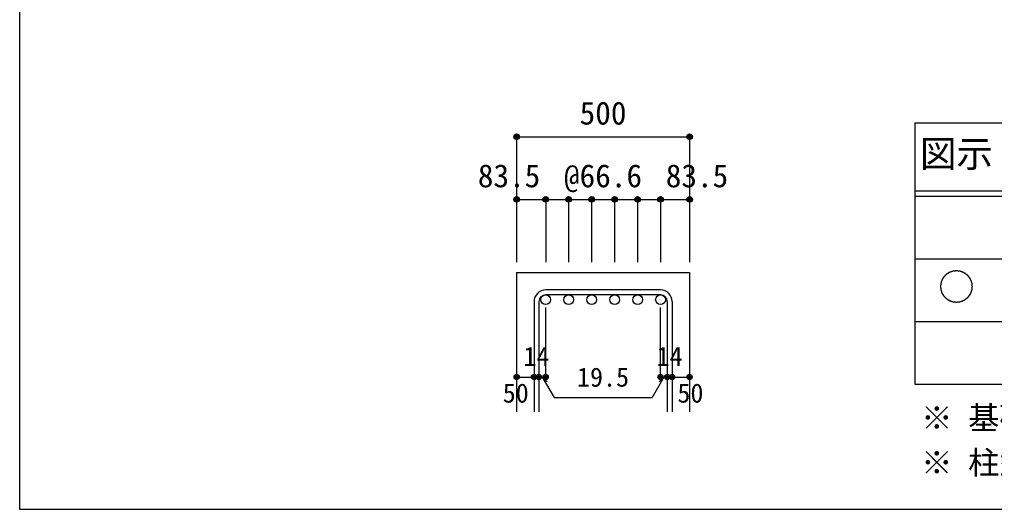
# Model space of a CAD drawing. Units: millimetres at full size, sheet at 1:30; details may follow other scales. Extents: x -5973 to 5954, y -4195 to 4201.
# Drawn here: x -5973 to -3171, y -4195 to -2788 of the extents above; entities that cross this region are included whole.
import ezdxf
from ezdxf.enums import TextEntityAlignment as Align

# ---------------------------------------------------------------- set-up
doc = ezdxf.new("R2010")
doc.units = ezdxf.units.MM
doc.header["$LTSCALE"] = 30
doc.header["$PDMODE"] = 32
doc.header["$PDSIZE"] = 15
for name, color, linetype in [('0-1_躯体線', 2, 'Continuous'), ('0-5_基礎梁筋', 7, 'Continuous'), ('0-6_スタラップ筋', 7, 'Continuous'), ('0-D_寸法', 4, 'Continuous'), ('6-7_文字', 7, 'Continuous'), ('6-E_枠', 7, 'Continuous'), ('F-0_枠', 6, 'Continuous')]:
    doc.layers.add(name, color=color, linetype=linetype)
doc.styles.add('ＭＳ ゴシック', font='')
doc.styles.get('ＭＳ ゴシック').set_extended_font_data('MS Gothic')

msp = doc.modelspace()

# ---------------------------------------------------------------- linework, layer by layer
at = {"layer": '0-1_躯体線'}
for p, q in [((-4544.3, -3514.89), (-4544.3, -3914.89)), ((-4544.3, -3514.89), (-4047.3, -3514.89)), ((-4047.3, -3514.89), (-4047.3, -3914.89))]:
    msp.add_line(p, q, dxfattribs=at)
at = {"layer": '0-5_基礎梁筋', "color": 3}
for centre in [(-4460.8, -3592.89), (-4394.8, -3592.89), (-4328.8, -3592.89), (-4262.8, -3592.89), (-4196.8, -3592.89), (-4130.8, -3592.89)]:
    msp.add_circle(centre, 14, dxfattribs=at)
at = {"layer": '0-6_スタラップ筋'}
for p, q in [((-4130.8, -3564.89), (-4460.8, -3564.89)), ((-4130.8, -3578.89), (-4460.8, -3578.89)), ((-4494.3, -3598.39), (-4494.3, -3914.89)), ((-4480.3, -3598.39), (-4480.3, -3914.89)), ((-4111.3, -3598.39), (-4111.3, -3914.89)), ((-4097.3, -3598.39), (-4097.3, -3914.89))]:
    msp.add_line(p, q, dxfattribs=at)
for centre, radius, start, end in [((-4460.8, -3598.39), 33.5, 90, 180), ((-4460.8, -3598.39), 19.5, 90, 180), ((-4130.8, -3598.39), 33.5, 0, 90), ((-4130.8, -3598.39), 19.5, 0, 90)]:
    msp.add_arc(centre, radius, start, end, dxfattribs=at)
at = {"layer": '0-D_寸法'}
for p, q in [((-4544.3, -3124.89), (-4544.3, -3304.89)), ((-4544.3, -3124.89), (-4047.3, -3124.89)), ((-4047.3, -3124.89), (-4047.3, -3304.89)), ((-4047.3, -3124.89), (-4047.3, -3304.89)), ((-4544.3, -3304.89), (-4544.3, -3484.89)), ((-4460.8, -3304.89), (-4460.8, -3484.89)), ((-4394.8, -3304.89), (-4394.8, -3484.89)), ((-4328.8, -3304.89), (-4328.8, -3484.89)), ((-4262.8, -3304.89), (-4262.8, -3484.89)), ((-4196.8, -3304.89), (-4196.8, -3484.89)), ((-4130.8, -3304.89), (-4130.8, -3484.89)), ((-4460.8, -3814.89), (-4460.8, -3615.56)), ((-4130.8, -3814.89), (-4130.8, -3615.56)), ((-4544.3, -3814.89), (-4494.3, -3814.89)), ((-4494.3, -3814.89), (-4460.8, -3814.89)), ((-4470.55, -3814.89), (-4456.41, -3829.04)), ((-4470.55, -3814.89), (-4436.33, -3874.17)), ((-4121.05, -3814.89), (-4155.27, -3874.17)), ((-4121.05, -3814.89), (-4135.19, -3829.04)), ((-4130.8, -3814.89), (-4047.3, -3814.89)), ((-4111.3, -3814.89), (-4097.3, -3814.89)), ((-4436.33, -3874.17), (-4155.27, -3874.17))]:
    msp.add_line(p, q, dxfattribs=at)
msp.add_lwpolyline([(-4544.3, -3304.89), (-4047.3, -3304.89), (-4047.3, -3484.89)], dxfattribs=at)
for centre, radius in [((-4544.3, -3124.89), 8), ((-4544.3, -3124.89), 7.2), ((-4544.3, -3124.89), 6.4), ((-4544.3, -3124.89), 5.6), ((-4544.3, -3124.89), 4.8), ((-4544.3, -3124.89), 4), ((-4544.3, -3124.89), 3.2), ((-4544.3, -3124.89), 2.4), ((-4544.3, -3124.89), 1.6), ((-4544.3, -3124.89), 0.8), ((-4047.3, -3124.89), 8), ((-4047.3, -3124.89), 7.2), ((-4047.3, -3124.89), 6.4), ((-4047.3, -3124.89), 5.6), ((-4047.3, -3124.89), 4.8), ((-4047.3, -3124.89), 4), ((-4047.3, -3124.89), 3.2), ((-4047.3, -3124.89), 2.4), ((-4047.3, -3124.89), 1.6), ((-4047.3, -3124.89), 0.8), ((-4544.3, -3304.89), 8), ((-4544.3, -3304.89), 7.2), ((-4544.3, -3304.89), 6.4), ((-4544.3, -3304.89), 5.6), ((-4544.3, -3304.89), 4.8), ((-4544.3, -3304.89), 4), ((-4544.3, -3304.89), 3.2), ((-4544.3, -3304.89), 2.4), ((-4544.3, -3304.89), 1.6), ((-4544.3, -3304.89), 0.8), ((-4460.8, -3304.89), 8), ((-4460.8, -3304.89), 7.2), ((-4460.8, -3304.89), 6.4), ((-4460.8, -3304.89), 5.6), ((-4460.8, -3304.89), 4.8), ((-4460.8, -3304.89), 4), ((-4460.8, -3304.89), 3.2), ((-4460.8, -3304.89), 2.4), ((-4460.8, -3304.89), 1.6), ((-4460.8, -3304.89), 0.8), ((-4394.8, -3304.89), 8), ((-4394.8, -3304.89), 7.2), ((-4394.8, -3304.89), 6.4), ((-4394.8, -3304.89), 5.6), ((-4394.8, -3304.89), 4.8), ((-4394.8, -3304.89), 4), ((-4394.8, -3304.89), 3.2), ((-4394.8, -3304.89), 2.4), ((-4394.8, -3304.89), 1.6), ((-4394.8, -3304.89), 0.8), ((-4328.8, -3304.89), 8), ((-4328.8, -3304.89), 7.2), ((-4328.8, -3304.89), 6.4), ((-4328.8, -3304.89), 5.6), ((-4328.8, -3304.89), 4.8), ((-4328.8, -3304.89), 4), ((-4328.8, -3304.89), 3.2), ((-4328.8, -3304.89), 2.4), ((-4328.8, -3304.89), 1.6), ((-4328.8, -3304.89), 0.8), ((-4262.8, -3304.89), 8), ((-4262.8, -3304.89), 7.2), ((-4262.8, -3304.89), 6.4), ((-4262.8, -3304.89), 5.6), ((-4262.8, -3304.89), 4.8), ((-4262.8, -3304.89), 4), ((-4262.8, -3304.89), 3.2), ((-4262.8, -3304.89), 2.4), ((-4262.8, -3304.89), 1.6), ((-4262.8, -3304.89), 0.8), ((-4196.8, -3304.89), 8), ((-4196.8, -3304.89), 7.2), ((-4196.8, -3304.89), 6.4), ((-4196.8, -3304.89), 5.6), ((-4196.8, -3304.89), 4.8), ((-4196.8, -3304.89), 4), ((-4196.8, -3304.89), 3.2), ((-4196.8, -3304.89), 2.4), ((-4196.8, -3304.89), 1.6), ((-4196.8, -3304.89), 0.8), ((-4130.8, -3304.89), 8), ((-4130.8, -3304.89), 7.2), ((-4130.8, -3304.89), 6.4), ((-4130.8, -3304.89), 5.6), ((-4130.8, -3304.89), 4.8), ((-4130.8, -3304.89), 4), ((-4130.8, -3304.89), 3.2), ((-4130.8, -3304.89), 2.4), ((-4130.8, -3304.89), 1.6), ((-4130.8, -3304.89), 0.8), ((-4047.3, -3304.89), 8), ((-4047.3, -3304.89), 7.2), ((-4047.3, -3304.89), 6.4), ((-4047.3, -3304.89), 5.6), ((-4047.3, -3304.89), 4.8), ((-4047.3, -3304.89), 4), ((-4047.3, -3304.89), 3.2), ((-4047.3, -3304.89), 2.4), ((-4047.3, -3304.89), 1.6), ((-4047.3, -3304.89), 0.8), ((-4544.3, -3814.89), 4), ((-4544.3, -3814.89), 3.6), ((-4544.3, -3814.89), 3.2), ((-4544.3, -3814.89), 2.8), ((-4544.3, -3814.89), 2.4), ((-4544.3, -3814.89), 2), ((-4544.3, -3814.89), 1.6), ((-4544.3, -3814.89), 1.2), ((-4544.3, -3814.89), 0.8), ((-4544.3, -3814.89), 0.4), ((-4494.3, -3814.89), 4), ((-4494.3, -3814.89), 3.6), ((-4494.3, -3814.89), 3.2), ((-4494.3, -3814.89), 2.8), ((-4494.3, -3814.89), 2.4), ((-4494.3, -3814.89), 2), ((-4494.3, -3814.89), 1.6), ((-4494.3, -3814.89), 1.2), ((-4494.3, -3814.89), 0.8), ((-4494.3, -3814.89), 0.4), ((-4480.3, -3814.89), 4), ((-4480.3, -3814.89), 3.6), ((-4480.3, -3814.89), 3.2), ((-4480.3, -3814.89), 2.8), ((-4480.3, -3814.89), 2.4), ((-4480.3, -3814.89), 2), ((-4480.3, -3814.89), 1.6), ((-4480.3, -3814.89), 1.2), ((-4480.3, -3814.89), 0.8), ((-4480.3, -3814.89), 0.4), ((-4460.8, -3814.89), 4), ((-4460.8, -3814.89), 3.6), ((-4460.8, -3814.89), 3.2), ((-4460.8, -3814.89), 2.8), ((-4460.8, -3814.89), 2.4), ((-4460.8, -3814.89), 2), ((-4460.8, -3814.89), 1.6), ((-4460.8, -3814.89), 1.2), ((-4460.8, -3814.89), 0.8), ((-4460.8, -3814.89), 0.4), ((-4130.8, -3814.89), 4), ((-4130.8, -3814.89), 3.6), ((-4130.8, -3814.89), 3.2), ((-4130.8, -3814.89), 2.8), ((-4130.8, -3814.89), 2.4), ((-4130.8, -3814.89), 2), ((-4130.8, -3814.89), 1.6), ((-4130.8, -3814.89), 1.2), ((-4130.8, -3814.89), 0.8), ((-4130.8, -3814.89), 0.4), ((-4111.3, -3814.89), 4), ((-4111.3, -3814.89), 3.6), ((-4111.3, -3814.89), 3.2), ((-4111.3, -3814.89), 2.8), ((-4111.3, -3814.89), 2.4), ((-4111.3, -3814.89), 2), ((-4111.3, -3814.89), 1.6), ((-4111.3, -3814.89), 1.2), ((-4111.3, -3814.89), 0.8), ((-4111.3, -3814.89), 0.4), ((-4097.3, -3814.89), 4), ((-4097.3, -3814.89), 3.6), ((-4097.3, -3814.89), 3.2), ((-4097.3, -3814.89), 2.8), ((-4097.3, -3814.89), 2.4), ((-4097.3, -3814.89), 2), ((-4097.3, -3814.89), 1.6), ((-4097.3, -3814.89), 1.2), ((-4097.3, -3814.89), 0.8), ((-4097.3, -3814.89), 0.4), ((-4047.3, -3814.89), 4), ((-4047.3, -3814.89), 3.6), ((-4047.3, -3814.89), 3.2), ((-4047.3, -3814.89), 2.8), ((-4047.3, -3814.89), 2.4), ((-4047.3, -3814.89), 2), ((-4047.3, -3814.89), 1.6), ((-4047.3, -3814.89), 1.2), ((-4047.3, -3814.89), 0.8), ((-4047.3, -3814.89), 0.4)]:
    msp.add_circle(centre, radius, dxfattribs=at)
at = {"layer": '0-D_寸法', "color": 7}
for p in [(-4544.3, -3124.89), (-4047.3, -3124.89), (-4544.3, -3304.89), (-4460.8, -3304.89), (-4394.8, -3304.89), (-4328.8, -3304.89), (-4262.8, -3304.89), (-4196.8, -3304.89), (-4130.8, -3304.89), (-4047.3, -3304.89), (-4544.3, -3814.89), (-4494.3, -3814.89), (-4480.3, -3814.89), (-4460.8, -3814.89), (-4130.8, -3814.89), (-4111.3, -3814.89), (-4097.3, -3814.89), (-4047.3, -3814.89)]:
    msp.add_point(p, dxfattribs=at)
at = {"layer": '6-E_枠', "color": 3}
for p, q in [((-3400.52, -3085.43), (-3400.52, -3835.43)), ((-3400.52, -3085.43), (-1238, -3085.43)), ((-3400.52, -3835.43), (-1238, -3835.43))]:
    msp.add_line(p, q, dxfattribs=at)
at = {"layer": '6-E_枠'}
for p, q in [((-3400.52, -3280.43), (-1238, -3280.43)), ((-3400.52, -3295.43), (-1238, -3295.43)), ((-3400.52, -3475.43), (-1238, -3475.43)), ((-3400.52, -3655.43), (-1238, -3655.43))]:
    msp.add_line(p, q, dxfattribs=at)
at = {"layer": 'F-0_枠'}
for p in [(-5972.88, 4201.15), (5954.1, -4195.24)]:
    msp.add_line(p, (-5972.88, -4195.24), dxfattribs=at)

# ---------------------------------------------------------------- texts
at = {"layer": '0-D_寸法', "style": 'ＭＳ ゴシック'}
for s, height, p in [('500', 65.98, (-4363.3, -3109.89)), ('83.5', 65.98, (-4655.8, -3289.89)), ('@66.6', 65.98, (-4408.3, -3289.89)), ('83.5', 65.98, (-4115.8, -3289.89)), ('14', 54.99, (-4524.84, -3799.44)), ('14', 54.99, (-4142.26, -3799.44)), ('19.5', 54.99, (-4370.8, -3859.17)), ('50', 54.99, (-4584.3, -3904.89)), ('50', 54.99, (-4082.3, -3904.89))]:
    msp.add_text(s, height=height, dxfattribs=at).set_placement(p, align=Align.BOTTOM_LEFT)
at = {"layer": '6-7_文字', "color": 2, "style": 'ＭＳ ゴシック'}
for s, p in [('図示', (-3385.52, -3235.43)), ('○', (-3333.02, -3617.93))]:
    msp.add_text(s, height=76.98, dxfattribs=at).set_placement(p, align=Align.BOTTOM_LEFT)
at = {"layer": '6-7_文字', "style": 'ＭＳ ゴシック'}
for s, p in [('※ 基礎梁スターラップ     D13 @300', (-3381.96, -3985.01)), ('※ 柱型立上り筋●は引張側領域時', (-3381.96, -4113.51))]:
    msp.add_text(s, height=65.98, dxfattribs=at).set_placement(p, align=Align.BOTTOM_LEFT)

doc.saveas('drawing.dxf')
